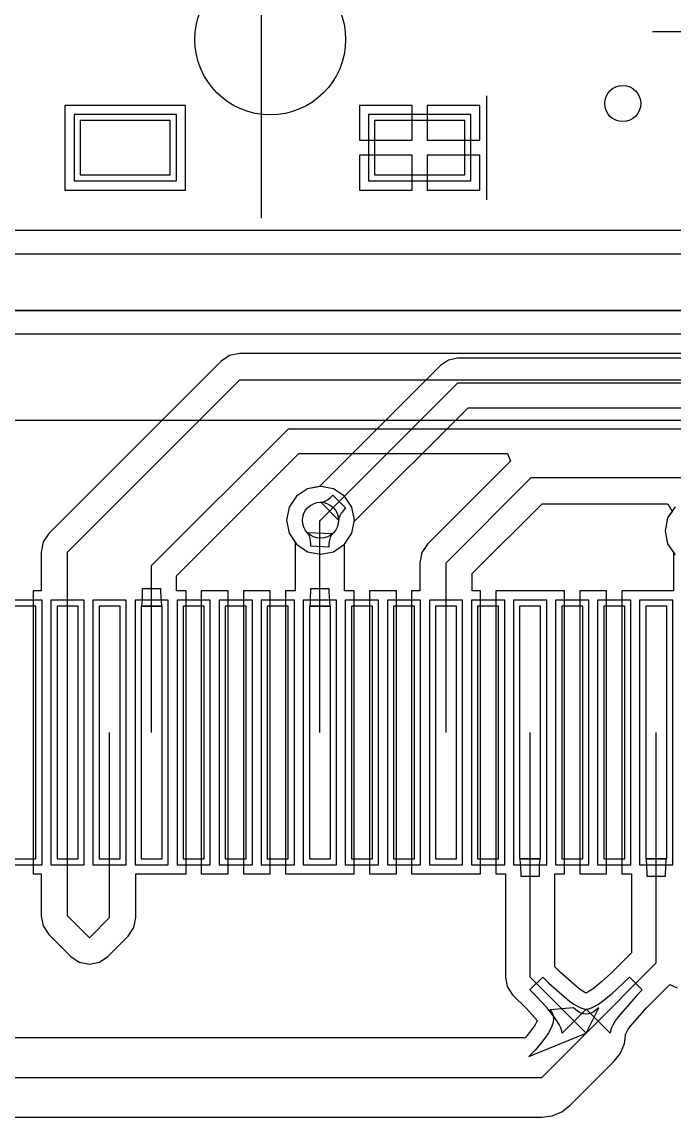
# Model space of a CAD drawing. Header units: millimetres. Extents: x 79 to 123, y 34 to 143.
# Drawn here: x 98.2 to 109.06, y 50.85 to 69.08 of the extents above; entities that cross this region are included whole.
import ezdxf

# ---------------------------------------------------------------- set-up
doc = ezdxf.new("R2010")
doc.units = ezdxf.units.MM
for name, color, linetype in [('BottomLayer', 5, 'Continuous'), ('BottomOverlay', 54, 'Continuous'), ('BottomPaste', 16, 'Continuous'), ('BottomSolder', 6, 'Continuous'), ('KeepOutLayer', 6, 'Continuous'), ('MultiLayer', 9, 'Continuous'), ('TopLayer', 1, 'Continuous'), ('TopOverlay', 2, 'Continuous'), ('TopPaste', 8, 'Continuous'), ('TopSolder', 216, 'Continuous')]:
    doc.layers.add(name, color=color, linetype=linetype)

# ---------------------------------------------------------------- blocks, each defined once
blk = doc.blocks.new('18650____________B_1')
at = {"layer": 'BottomOverlay'}
for p, q in [((16.054, 22), (76.531, 22)), ((19.16, 15.494), (19.16, 10.163))]:
    blk.add_line(p, q, dxfattribs=at)
blk = doc.blocks.new('SSH1106_55')
at = {"layer": 'BottomLayer'}
for p, q in [((13.251, 9.43), (13.251, 5.23)), ((13.601, 9.43), (13.251, 9.43)), ((13.601, 5.23), (13.601, 9.43)), ((13.951, 9.43), (13.951, 5.23)), ((14.301, 9.43), (13.951, 9.43)), ((14.301, 5.23), (14.301, 9.43)), ((14.651, 9.43), (14.651, 5.23)), ((15.001, 9.43), (14.651, 9.43)), ((15.001, 5.23), (15.001, 9.43)), ((15.351, 9.43), (15.351, 5.23)), ((15.701, 9.43), (15.351, 9.43)), ((15.701, 5.23), (15.701, 9.43)), ((16.051, 9.43), (16.051, 5.23)), ((16.401, 9.43), (16.051, 9.43)), ((16.401, 5.23), (16.401, 9.43)), ((16.751, 9.43), (16.751, 5.23)), ((17.101, 9.43), (16.751, 9.43)), ((17.101, 5.23), (17.101, 9.43)), ((17.451, 9.43), (17.451, 5.23)), ((17.801, 9.43), (17.451, 9.43)), ((17.801, 5.23), (17.801, 9.43)), ((18.151, 9.43), (18.151, 5.23)), ((18.501, 9.43), (18.151, 9.43)), ((18.501, 5.23), (18.501, 9.43)), ((18.851, 9.43), (18.851, 5.23)), ((19.201, 9.43), (18.851, 9.43)), ((19.201, 5.23), (19.201, 9.43)), ((19.551, 9.43), (19.551, 5.23)), ((19.901, 9.43), (19.551, 9.43)), ((19.901, 5.23), (19.901, 9.43)), ((20.251, 9.43), (20.251, 5.23)), ((20.601, 9.43), (20.251, 9.43)), ((20.601, 5.23), (20.601, 9.43)), ((20.951, 9.43), (20.951, 5.23)), ((21.301, 9.43), (20.951, 9.43)), ((21.301, 5.23), (21.301, 9.43)), ((21.651, 9.43), (21.651, 5.23)), ((22.001, 9.43), (21.651, 9.43)), ((22.001, 5.23), (22.001, 9.43)), ((22.351, 9.43), (22.351, 5.23)), ((22.701, 9.43), (22.351, 9.43)), ((22.701, 5.23), (22.701, 9.43)), ((23.051, 9.43), (23.051, 5.23)), ((23.401, 9.43), (23.051, 9.43)), ((23.401, 5.23), (23.401, 9.43)), ((23.751, 9.43), (23.751, 5.23)), ((24.101, 9.43), (23.751, 9.43)), ((13.251, 5.23), (13.601, 5.23)), ((13.951, 5.23), (14.301, 5.23)), ((14.651, 5.23), (15.001, 5.23)), ((15.351, 5.23), (15.701, 5.23)), ((16.051, 5.23), (16.401, 5.23)), ((16.751, 5.23), (17.101, 5.23)), ((17.451, 5.23), (17.801, 5.23)), ((18.151, 5.23), (18.501, 5.23)), ((18.851, 5.23), (19.201, 5.23)), ((19.551, 5.23), (19.901, 5.23)), ((20.251, 5.23), (20.601, 5.23)), ((20.951, 5.23), (21.301, 5.23)), ((21.651, 5.23), (22.001, 5.23)), ((22.351, 5.23), (22.701, 5.23)), ((23.051, 5.23), (23.401, 5.23)), ((23.751, 5.23), (24.101, 5.23))]:
    blk.add_line(p, q, dxfattribs=at)
at = {"layer": 'BottomPaste'}
for p, q in [((13.251, 9.43), (13.251, 5.23)), ((13.601, 9.43), (13.251, 9.43)), ((13.601, 5.23), (13.601, 9.43)), ((13.951, 9.43), (13.951, 5.23)), ((14.301, 9.43), (13.951, 9.43)), ((14.301, 5.23), (14.301, 9.43)), ((14.651, 9.43), (14.651, 5.23)), ((15.001, 9.43), (14.651, 9.43)), ((15.001, 5.23), (15.001, 9.43)), ((15.351, 9.43), (15.351, 5.23)), ((15.701, 9.43), (15.351, 9.43)), ((15.701, 5.23), (15.701, 9.43)), ((16.051, 9.43), (16.051, 5.23)), ((16.401, 9.43), (16.051, 9.43)), ((16.401, 5.23), (16.401, 9.43)), ((16.751, 9.43), (16.751, 5.23)), ((17.101, 9.43), (16.751, 9.43)), ((17.101, 5.23), (17.101, 9.43)), ((17.451, 9.43), (17.451, 5.23)), ((17.801, 9.43), (17.451, 9.43)), ((17.801, 5.23), (17.801, 9.43)), ((18.151, 9.43), (18.151, 5.23)), ((18.501, 9.43), (18.151, 9.43)), ((18.501, 5.23), (18.501, 9.43)), ((18.851, 9.43), (18.851, 5.23)), ((19.201, 9.43), (18.851, 9.43)), ((19.201, 5.23), (19.201, 9.43)), ((19.551, 9.43), (19.551, 5.23)), ((19.901, 9.43), (19.551, 9.43)), ((19.901, 5.23), (19.901, 9.43)), ((20.251, 9.43), (20.251, 5.23)), ((20.601, 9.43), (20.251, 9.43)), ((20.601, 5.23), (20.601, 9.43)), ((20.951, 9.43), (20.951, 5.23)), ((21.301, 9.43), (20.951, 9.43)), ((21.301, 5.23), (21.301, 9.43)), ((21.651, 9.43), (21.651, 5.23)), ((22.001, 9.43), (21.651, 9.43)), ((22.001, 5.23), (22.001, 9.43)), ((22.351, 9.43), (22.351, 5.23)), ((22.701, 9.43), (22.351, 9.43)), ((22.701, 5.23), (22.701, 9.43)), ((23.051, 9.43), (23.051, 5.23)), ((23.401, 9.43), (23.051, 9.43)), ((23.401, 5.23), (23.401, 9.43)), ((23.751, 9.43), (23.751, 5.23)), ((24.101, 9.43), (23.751, 9.43)), ((13.251, 5.23), (13.601, 5.23)), ((13.951, 5.23), (14.301, 5.23)), ((14.651, 5.23), (15.001, 5.23)), ((15.351, 5.23), (15.701, 5.23)), ((16.051, 5.23), (16.401, 5.23)), ((16.751, 5.23), (17.101, 5.23)), ((17.451, 5.23), (17.801, 5.23)), ((18.151, 5.23), (18.501, 5.23)), ((18.851, 5.23), (19.201, 5.23)), ((19.551, 5.23), (19.901, 5.23)), ((20.251, 5.23), (20.601, 5.23)), ((20.951, 5.23), (21.301, 5.23)), ((21.651, 5.23), (22.001, 5.23)), ((22.351, 5.23), (22.701, 5.23)), ((23.051, 5.23), (23.401, 5.23)), ((23.751, 5.23), (24.101, 5.23))]:
    blk.add_line(p, q, dxfattribs=at)
at = {"layer": 'BottomSolder'}
for p, q in [((13.15, 9.531), (13.15, 5.128)), ((13.703, 9.531), (13.15, 9.531)), ((13.703, 5.128), (13.703, 9.531)), ((13.85, 9.531), (13.85, 5.128)), ((14.403, 9.531), (13.85, 9.531)), ((14.403, 5.128), (14.403, 9.531)), ((14.55, 9.531), (14.55, 5.128)), ((15.103, 9.531), (14.55, 9.531)), ((15.103, 5.128), (15.103, 9.531)), ((15.25, 9.531), (15.25, 5.128)), ((15.803, 9.531), (15.25, 9.531)), ((15.803, 5.128), (15.803, 9.531)), ((15.95, 9.531), (15.95, 5.128)), ((16.503, 9.531), (15.95, 9.531)), ((16.503, 5.128), (16.503, 9.531)), ((16.65, 9.531), (16.65, 5.128)), ((17.203, 9.531), (16.65, 9.531)), ((17.203, 5.128), (17.203, 9.531)), ((17.35, 9.531), (17.35, 5.128)), ((17.903, 9.531), (17.35, 9.531)), ((17.903, 5.128), (17.903, 9.531)), ((18.05, 9.531), (18.05, 5.128)), ((18.603, 9.531), (18.05, 9.531)), ((18.603, 5.128), (18.603, 9.531)), ((18.75, 9.531), (18.75, 5.128)), ((19.303, 9.531), (18.75, 9.531)), ((19.303, 5.128), (19.303, 9.531)), ((19.45, 9.531), (19.45, 5.128)), ((20.003, 9.531), (19.45, 9.531)), ((20.003, 5.128), (20.003, 9.531)), ((20.15, 9.531), (20.15, 5.128)), ((20.703, 9.531), (20.15, 9.531)), ((20.703, 5.128), (20.703, 9.531)), ((20.85, 9.531), (20.85, 5.128)), ((21.403, 9.531), (20.85, 9.531)), ((21.403, 5.128), (21.403, 9.531)), ((21.55, 9.531), (21.55, 5.128)), ((22.103, 9.531), (21.55, 9.531)), ((22.103, 5.128), (22.103, 9.531)), ((22.25, 9.531), (22.25, 5.128)), ((22.803, 9.531), (22.25, 9.531)), ((22.803, 5.128), (22.803, 9.531)), ((22.95, 9.531), (22.95, 5.128)), ((23.503, 9.531), (22.95, 9.531)), ((23.503, 5.128), (23.503, 9.531)), ((23.65, 9.531), (23.65, 5.128)), ((24.203, 9.531), (23.65, 9.531)), ((13.15, 5.128), (13.703, 5.128)), ((13.85, 5.128), (14.403, 5.128)), ((14.55, 5.128), (15.103, 5.128)), ((15.25, 5.128), (15.803, 5.128)), ((15.95, 5.128), (16.503, 5.128)), ((16.65, 5.128), (17.203, 5.128)), ((17.35, 5.128), (17.903, 5.128)), ((18.05, 5.128), (18.603, 5.128)), ((18.75, 5.128), (19.303, 5.128)), ((19.45, 5.128), (20.003, 5.128)), ((20.15, 5.128), (20.703, 5.128)), ((20.85, 5.128), (21.403, 5.128)), ((21.55, 5.128), (22.103, 5.128)), ((22.25, 5.128), (22.803, 5.128)), ((22.95, 5.128), (23.503, 5.128)), ((23.65, 5.128), (24.203, 5.128))]:
    blk.add_line(p, q, dxfattribs=at)
at = {"layer": 'TopOverlay'}
blk.add_line((37.362, 2.134), (2.762, 2.134), dxfattribs=at)
blk = doc.blocks.new('__2812__65')
at = {"layer": 'TopLayer'}
for p, q in [((-0.75, 0.45), (-0.75, -0.45)), ((0.75, 0.45), (-0.75, 0.45)), ((0.75, -0.45), (0.75, 0.45)), ((4.15, 0.45), (4.15, -0.45)), ((5.65, 0.45), (4.15, 0.45)), ((5.65, -0.45), (5.65, 0.45)), ((-0.75, -0.45), (0.75, -0.45)), ((4.15, -0.45), (5.65, -0.45)), ((-0.75, -2.85), (-0.75, -3.75)), ((0.75, -2.85), (-0.75, -2.85)), ((0.75, -3.75), (0.75, -2.85)), ((4.15, -2.85), (4.15, -3.75)), ((5.65, -2.85), (4.15, -2.85)), ((5.65, -3.75), (5.65, -2.85)), ((-0.75, -3.75), (0.75, -3.75)), ((4.15, -3.75), (5.65, -3.75))]:
    blk.add_line(p, q, dxfattribs=at)
at = {"layer": 'TopOverlay'}
blk.add_line((6.02, -4.166), (6.02, -2.438), dxfattribs=at)
blk.add_circle((2.413, -1.499), 1.255, dxfattribs=at)
at = {"layer": 'TopPaste'}
for p, q in [((-0.75, 0.45), (-0.75, -0.45)), ((0.75, 0.45), (-0.75, 0.45)), ((0.75, -0.45), (0.75, 0.45)), ((4.15, 0.45), (4.15, -0.45)), ((5.65, 0.45), (4.15, 0.45)), ((5.65, -0.45), (5.65, 0.45)), ((-0.75, -0.45), (0.75, -0.45)), ((4.15, -0.45), (5.65, -0.45)), ((-0.75, -2.85), (-0.75, -3.75)), ((0.75, -2.85), (-0.75, -2.85)), ((0.75, -3.75), (0.75, -2.85)), ((4.15, -2.85), (4.15, -3.75)), ((5.65, -2.85), (4.15, -2.85)), ((5.65, -3.75), (5.65, -2.85)), ((-0.75, -3.75), (0.75, -3.75)), ((4.15, -3.75), (5.65, -3.75))]:
    blk.add_line(p, q, dxfattribs=at)
at = {"layer": 'TopSolder'}
for p, q in [((-0.852, 0.552), (-0.852, -0.552)), ((0.852, 0.552), (-0.852, 0.552)), ((0.852, -0.552), (0.852, 0.552)), ((4.048, 0.552), (4.048, -0.552)), ((5.752, 0.552), (4.048, 0.552)), ((5.752, -0.552), (5.752, 0.552)), ((-0.852, -0.552), (0.852, -0.552)), ((4.048, -0.552), (5.752, -0.552)), ((-0.852, -2.748), (-0.852, -3.852)), ((0.852, -2.748), (-0.852, -2.748)), ((0.852, -3.852), (0.852, -2.748)), ((4.048, -2.748), (4.048, -3.852)), ((5.752, -2.748), (4.048, -2.748)), ((5.752, -3.852), (5.752, -2.748)), ((-0.852, -3.852), (0.852, -3.852)), ((4.048, -3.852), (5.752, -3.852))]:
    blk.add_line(p, q, dxfattribs=at)

msp = doc.modelspace()

# ---------------------------------------------------------------- linework, layer by layer
at = {"layer": 'BottomLayer'}
for p, q in [((113.611, 65.604), (90.593, 65.604)), ((90.57, 63.887), (113.611, 63.887)), ((101.519, 63.428), (98.654, 60.562)), ((101.661, 63.523), (101.519, 63.428)), ((101.829, 63.556), (101.661, 63.523)), ((113.662, 63.556), (101.829, 63.556)), ((98.963, 60.253), (101.829, 63.119)), ((101.829, 63.119), (113.843, 63.119)), ((100.363, 60.028), (102.641, 62.306)), ((102.641, 62.306), (114.198, 62.306)), ((100.775, 59.857), (102.812, 61.894)), ((102.812, 61.894), (106.285, 61.894)), ((106.285, 61.894), (106.335, 61.767)), ((106.335, 61.767), (104.954, 60.385)), ((105.263, 60.076), (106.68, 61.493)), ((106.68, 61.493), (115.418, 61.493)), ((102.959, 61.304), (102.775, 61.182)), ((103.175, 61.347), (102.959, 61.304)), ((103.391, 61.304), (103.175, 61.347)), ((103.574, 61.182), (103.391, 61.304)), ((102.775, 61.182), (102.653, 60.998)), ((103.697, 60.998), (103.574, 61.182)), ((105.7, 59.895), (106.861, 61.056)), ((106.861, 61.056), (108.957, 61.056)), ((108.957, 61.056), (109.025, 60.929)), ((102.653, 60.998), (102.61, 60.782)), ((103.74, 60.782), (103.697, 60.998)), ((109.025, 60.929), (108.952, 60.821)), ((102.61, 60.782), (102.653, 60.566)), ((103.163, 60.77), (103.175, 60.782)), ((103.163, 57.252), (103.163, 60.77)), ((103.697, 60.566), (103.74, 60.782)), ((108.952, 60.821), (108.909, 60.604)), ((98.654, 60.562), (98.559, 60.421)), ((102.653, 60.566), (102.748, 60.424)), ((102.967, 60.563), (102.956, 60.577)), ((102.956, 60.577), (103.376, 60.56)), ((102.977, 60.548), (102.967, 60.563)), ((102.985, 60.531), (102.977, 60.548)), ((102.993, 60.511), (102.985, 60.531)), ((102.999, 60.49), (102.993, 60.511)), ((103.344, 60.516), (103.336, 60.496)), ((103.353, 60.532), (103.344, 60.516)), ((103.364, 60.547), (103.353, 60.532)), ((103.376, 60.56), (103.364, 60.547)), ((103.575, 60.384), (103.697, 60.566)), ((108.909, 60.604), (108.952, 60.388)), ((98.559, 60.421), (98.525, 60.253)), ((102.748, 60.424), (102.749, 60.42)), ((102.749, 60.42), (102.75, 60.411)), ((102.75, 60.411), (102.751, 60.403)), ((102.751, 60.403), (102.751, 59.606)), ((103.004, 60.466), (102.999, 60.49)), ((103.008, 60.44), (103.004, 60.466)), ((103.012, 60.382), (103.008, 60.44)), ((103.013, 60.35), (103.012, 60.382)), ((103.313, 60.336), (103.013, 60.35)), ((103.315, 60.398), (103.313, 60.336)), ((103.319, 60.426), (103.315, 60.398)), ((103.323, 60.452), (103.319, 60.426)), ((103.329, 60.475), (103.323, 60.452)), ((103.336, 60.496), (103.329, 60.475)), ((103.575, 59.606), (103.575, 60.384)), ((104.954, 60.385), (104.859, 60.244)), ((108.952, 60.388), (109.048, 60.245)), ((98.525, 60.253), (98.525, 59.606)), ((98.963, 57.252), (98.963, 60.253)), ((104.859, 60.244), (104.825, 60.076)), ((109.048, 60.245), (109.049, 60.241)), ((109.049, 60.241), (109.05, 60.232)), ((109.05, 60.232), (109.051, 60.224)), ((109.051, 60.224), (109.051, 59.606)), ((100.363, 57.252), (100.363, 60.028)), ((104.825, 60.076), (104.825, 59.606)), ((105.263, 57.252), (105.263, 60.076)), ((100.775, 59.606), (100.775, 59.857)), ((105.7, 59.606), (105.7, 59.895)), ((98.525, 59.606), (98.39, 59.606)), ((98.39, 59.606), (98.39, 57.252)), ((100.209, 59.457), (100.213, 59.649)), ((100.213, 59.649), (100.513, 59.649)), ((100.513, 59.649), (100.513, 59.592)), ((100.513, 59.592), (100.527, 59.361)), ((100.792, 59.606), (100.775, 59.606)), ((100.936, 59.606), (100.792, 59.606)), ((100.792, 59.606), (100.792, 59.606)), ((100.936, 57.252), (100.936, 59.606)), ((101.636, 59.606), (101.19, 59.606)), ((101.19, 59.606), (101.19, 57.252)), ((101.636, 57.252), (101.636, 59.606)), ((102.034, 59.606), (101.89, 59.606)), ((101.89, 59.606), (101.89, 57.252)), ((102.336, 59.606), (102.034, 59.606)), ((102.034, 59.606), (102.034, 59.606)), ((102.336, 57.252), (102.336, 59.606)), ((102.751, 59.606), (102.59, 59.606)), ((102.59, 59.606), (102.59, 57.252)), ((103.009, 59.457), (103.013, 59.649)), ((103.013, 59.649), (103.313, 59.649)), ((103.313, 59.649), (103.313, 59.592)), ((103.313, 59.592), (103.327, 59.361)), ((103.736, 59.606), (103.575, 59.606)), ((103.736, 57.252), (103.736, 59.606)), ((104.436, 59.606), (103.99, 59.606)), ((103.99, 59.606), (103.99, 57.252)), ((104.436, 57.252), (104.436, 59.606)), ((104.825, 59.606), (104.69, 59.606)), ((104.69, 59.606), (104.69, 57.252)), ((105.836, 59.606), (105.7, 59.606)), ((105.836, 57.252), (105.836, 59.606)), ((107.236, 59.606), (106.09, 59.606)), ((106.09, 59.606), (106.09, 57.252)), ((107.236, 57.252), (107.236, 59.606)), ((107.634, 59.606), (107.49, 59.606)), ((107.49, 59.606), (107.49, 57.252)), ((107.936, 59.606), (107.634, 59.606)), ((107.634, 59.606), (107.634, 59.606)), ((107.936, 57.252), (107.936, 59.606)), ((109.051, 59.606), (108.19, 59.606)), ((108.19, 59.606), (108.19, 57.252)), ((100.205, 59.397), (100.209, 59.457)), ((103.005, 59.397), (103.009, 59.457)), ((100.191, 59.349), (100.195, 59.352)), ((100.535, 59.349), (100.191, 59.349)), ((100.195, 59.352), (100.199, 59.361)), ((100.199, 59.361), (100.202, 59.376)), ((100.202, 59.376), (100.205, 59.397)), ((100.527, 59.361), (100.531, 59.352)), ((100.531, 59.352), (100.535, 59.349)), ((102.991, 59.349), (102.995, 59.352)), ((103.335, 59.349), (102.991, 59.349)), ((102.995, 59.352), (102.999, 59.361)), ((102.999, 59.361), (103.002, 59.376)), ((103.002, 59.376), (103.005, 59.397)), ((103.327, 59.361), (103.331, 59.352)), ((103.331, 59.352), (103.335, 59.349)), ((98.39, 57.252), (98.39, 54.898)), ((98.963, 54.199), (98.963, 57.252)), ((99.663, 54.171), (99.663, 57.252)), ((100.936, 54.898), (100.936, 57.252)), ((101.19, 57.252), (101.19, 54.898)), ((101.636, 54.898), (101.636, 57.252)), ((101.89, 57.252), (101.89, 54.898)), ((102.336, 54.898), (102.336, 57.252)), ((102.59, 57.252), (102.59, 54.898)), ((103.736, 54.898), (103.736, 57.252)), ((103.99, 57.252), (103.99, 54.898)), ((104.436, 54.898), (104.436, 57.252)), ((104.69, 57.252), (104.69, 54.898)), ((105.836, 54.898), (105.836, 57.252)), ((106.09, 57.252), (106.09, 54.898)), ((106.663, 53.179), (106.663, 57.252)), ((107.236, 54.898), (107.236, 57.252)), ((107.49, 57.252), (107.49, 54.898)), ((107.936, 54.898), (107.936, 57.252)), ((108.19, 57.252), (108.19, 54.898)), ((108.763, 53.416), (108.763, 57.252)), ((106.495, 55.152), (106.491, 55.155)), ((106.491, 55.155), (106.835, 55.155)), ((106.499, 55.143), (106.495, 55.152)), ((106.513, 54.912), (106.499, 55.143)), ((106.816, 55.047), (106.813, 54.855)), ((106.821, 55.107), (106.816, 55.047)), ((106.824, 55.128), (106.821, 55.107)), ((106.827, 55.143), (106.824, 55.128)), ((106.831, 55.152), (106.827, 55.143)), ((106.835, 55.155), (106.831, 55.152)), ((108.595, 55.152), (108.591, 55.155)), ((108.591, 55.155), (108.935, 55.155)), ((108.599, 55.143), (108.595, 55.152)), ((108.613, 54.912), (108.599, 55.143)), ((108.916, 55.047), (108.913, 54.855)), ((108.921, 55.107), (108.916, 55.047)), ((108.924, 55.128), (108.921, 55.107)), ((108.927, 55.143), (108.924, 55.128)), ((108.931, 55.152), (108.927, 55.143)), ((108.935, 55.155), (108.931, 55.152)), ((98.39, 54.898), (98.525, 54.898)), ((98.525, 54.898), (98.525, 54.199)), ((100.1, 54.171), (100.1, 54.898)), ((100.1, 54.898), (100.634, 54.898)), ((100.634, 54.898), (100.634, 54.898)), ((100.634, 54.898), (100.936, 54.898)), ((101.19, 54.898), (101.636, 54.898)), ((101.89, 54.898), (102.192, 54.898)), ((102.192, 54.898), (102.192, 54.898)), ((102.192, 54.898), (102.336, 54.898)), ((102.59, 54.898), (102.734, 54.898)), ((102.734, 54.898), (102.734, 54.898)), ((102.734, 54.898), (103.736, 54.898)), ((103.99, 54.898), (104.436, 54.898)), ((104.69, 54.898), (105.836, 54.898)), ((106.09, 54.898), (106.251, 54.898)), ((106.251, 54.898), (106.251, 53.179)), ((106.513, 54.855), (106.513, 54.912)), ((106.813, 54.855), (106.513, 54.855)), ((107.075, 53.35), (107.075, 54.898)), ((107.075, 54.898), (107.236, 54.898)), ((107.49, 54.898), (107.792, 54.898)), ((107.792, 54.898), (107.792, 54.898)), ((107.792, 54.898), (107.936, 54.898)), ((108.19, 54.898), (108.351, 54.898)), ((108.351, 54.898), (108.351, 53.587)), ((108.613, 54.855), (108.613, 54.912)), ((108.913, 54.855), (108.613, 54.855)), ((98.525, 54.199), (98.559, 54.032)), ((98.963, 54.199), (99.327, 53.835)), ((99.327, 53.835), (99.663, 54.171)), ((100.067, 54.004), (100.1, 54.171)), ((98.559, 54.032), (98.654, 53.89)), ((99.972, 53.862), (100.067, 54.004)), ((98.654, 53.89), (99.017, 53.526)), ((99.636, 53.526), (99.972, 53.862)), ((108.351, 53.587), (108.006, 53.242)), ((99.017, 53.526), (99.159, 53.431)), ((99.159, 53.431), (99.327, 53.398)), ((99.327, 53.398), (99.494, 53.431)), ((99.494, 53.431), (99.636, 53.526)), ((107.594, 52.248), (108.763, 53.416)), ((107.17, 53.255), (107.075, 53.35)), ((107.48, 52.986), (107.17, 53.255)), ((108.006, 53.242), (107.858, 53.106)), ((106.251, 53.179), (106.282, 53.022)), ((106.66, 52.97), (106.873, 53.182)), ((106.663, 53.179), (107.594, 52.248)), ((106.873, 53.182), (106.976, 53.08)), ((106.976, 53.08), (107.32, 52.781)), ((107.858, 53.106), (107.713, 52.988)), ((108.027, 52.909), (108.213, 53.08)), ((108.213, 53.08), (108.316, 53.182)), ((108.316, 53.182), (108.528, 52.97)), ((108.601, 52.672), (108.986, 53.057)), ((108.986, 53.057), (109.113, 53.004)), ((106.282, 53.022), (106.372, 52.888)), ((106.372, 52.888), (106.601, 52.659)), ((106.762, 52.866), (106.66, 52.97)), ((106.933, 52.68), (106.762, 52.866)), ((107.53, 52.95), (107.48, 52.986)), ((107.574, 52.924), (107.53, 52.95)), ((107.594, 52.914), (107.574, 52.924)), ((107.614, 52.924), (107.594, 52.914)), ((107.659, 52.95), (107.614, 52.924)), ((107.713, 52.988), (107.659, 52.95)), ((107.869, 52.781), (108.027, 52.909)), ((108.427, 52.866), (108.128, 52.522)), ((108.528, 52.97), (108.427, 52.866)), ((107.061, 52.522), (106.933, 52.68)), ((107.382, 52.672), (106.993, 52.637)), ((107.32, 52.781), (107.389, 52.733)), ((107.425, 52.634), (107.382, 52.672)), ((107.389, 52.733), (107.451, 52.696)), ((107.451, 52.696), (107.506, 52.669)), ((107.506, 52.669), (107.554, 52.653)), ((107.594, 52.248), (107.807, 52.672)), ((107.635, 52.653), (107.683, 52.669)), ((107.683, 52.669), (107.738, 52.696)), ((107.738, 52.696), (107.8, 52.733)), ((107.807, 52.672), (107.764, 52.634)), ((107.8, 52.733), (107.869, 52.781)), ((108.332, 52.363), (108.601, 52.672)), ((106.601, 52.659), (106.737, 52.511)), ((106.737, 52.511), (106.78, 52.458)), ((106.993, 52.637), (107.028, 52.591)), ((107.028, 52.591), (107.047, 52.538)), ((107.047, 52.538), (107.051, 52.478)), ((107.109, 52.453), (107.061, 52.522)), ((107.595, 52.648), (107.194, 52.248)), ((107.467, 52.604), (107.425, 52.634)), ((107.51, 52.583), (107.467, 52.604)), ((107.552, 52.57), (107.51, 52.583)), ((107.594, 52.566), (107.552, 52.57)), ((107.554, 52.653), (107.595, 52.648)), ((107.594, 52.648), (107.635, 52.653)), ((107.994, 52.248), (107.594, 52.648)), ((107.637, 52.57), (107.594, 52.566)), ((107.679, 52.583), (107.637, 52.57)), ((107.722, 52.604), (107.679, 52.583)), ((107.764, 52.634), (107.722, 52.604)), ((108.128, 52.522), (108.08, 52.453)), ((106.699, 52.318), (106.635, 52.236)), ((106.745, 52.388), (106.699, 52.318)), ((106.774, 52.442), (106.745, 52.388)), ((106.78, 52.458), (106.774, 52.442)), ((107.011, 52.336), (106.968, 52.255)), ((107.039, 52.41), (107.011, 52.336)), ((107.051, 52.478), (107.039, 52.41)), ((107.146, 52.392), (107.109, 52.453)), ((107.173, 52.337), (107.146, 52.392)), ((107.189, 52.289), (107.173, 52.337)), ((108.016, 52.337), (108, 52.289)), ((108.043, 52.392), (108.016, 52.337)), ((108.08, 52.453), (108.043, 52.392)), ((108.27, 52.268), (108.297, 52.312)), ((108.297, 52.312), (108.332, 52.363)), ((106.578, 52.171), (90.697, 52.171)), ((106.635, 52.236), (106.578, 52.171)), ((106.64, 51.859), (107.594, 52.248)), ((106.909, 52.166), (106.835, 52.071)), ((106.858, 51.511), (107.594, 52.248)), ((106.968, 52.255), (106.909, 52.166)), ((107.194, 52.248), (107.189, 52.289)), ((108, 52.289), (107.994, 52.248)), ((108.232, 52.077), (108.249, 52.206)), ((108.249, 52.206), (108.251, 52.214)), ((108.251, 52.214), (108.253, 52.23)), ((108.253, 52.23), (108.256, 52.239)), ((108.256, 52.239), (108.27, 52.268)), ((106.745, 51.968), (106.64, 51.859)), ((106.835, 52.071), (106.745, 51.968)), ((108.166, 51.918), (108.232, 52.077)), ((107.324, 51.045), (108.061, 51.781)), ((108.061, 51.781), (108.166, 51.918)), ((90.424, 51.511), (106.858, 51.511)), ((107.188, 50.94), (107.324, 51.045)), ((90.424, 50.852), (106.858, 50.852)), ((106.858, 50.852), (107.029, 50.874)), ((107.029, 50.874), (107.188, 50.94))]:
    msp.add_line(p, q, dxfattribs=at)
for centre in [(108.204, 67.716), (103.175, 60.782)]:
    msp.add_circle(centre, 0.3, dxfattribs=at)
at = {"layer": 'KeepOutLayer'}
for p, q in [((90.593, 65.215), (98.777, 65.215)), ((98.777, 65.215), (113.611, 65.215)), ((90.57, 64.275), (98.777, 64.275)), ((98.777, 64.275), (113.611, 64.275))]:
    msp.add_line(p, q, dxfattribs=at)
at = {"layer": 'MultiLayer'}
for p, q in [((90.593, 65.215), (113.611, 65.215)), ((113.611, 64.275), (90.57, 64.275))]:
    msp.add_line(p, q, dxfattribs=at)
for centre in [(108.204, 67.716), (103.175, 60.782)]:
    msp.add_circle(centre, 0.3, dxfattribs=at)
at = {"layer": 'TopLayer'}
for p, q in [((100.928, 67.686), (98.92, 67.686)), ((98.92, 67.686), (98.92, 66.278)), ((100.928, 66.278), (100.928, 67.686)), ((104.697, 67.686), (103.82, 67.686)), ((103.82, 67.686), (103.82, 67.109)), ((104.697, 67.109), (104.697, 67.686)), ((105.828, 67.686), (104.951, 67.686)), ((104.951, 67.686), (104.951, 67.109)), ((105.828, 67.109), (105.828, 67.686)), ((103.82, 67.109), (104.697, 67.109)), ((104.951, 67.109), (105.828, 67.109)), ((104.697, 66.855), (103.82, 66.855)), ((103.82, 66.855), (103.82, 66.278)), ((104.697, 66.278), (104.697, 66.855)), ((105.828, 66.855), (104.951, 66.855)), ((104.951, 66.855), (104.951, 66.278)), ((105.828, 66.278), (105.828, 66.855)), ((98.92, 66.278), (100.928, 66.278)), ((103.82, 66.278), (104.697, 66.278)), ((104.951, 66.278), (105.828, 66.278)), ((113.611, 65.604), (90.593, 65.604)), ((90.621, 63.887), (113.611, 63.887)), ((105.303, 63.449), (105.17, 63.359)), ((105.461, 63.48), (105.303, 63.449)), ((113.698, 63.48), (105.461, 63.48)), ((105.17, 63.359), (103.157, 61.347)), ((103.175, 60.782), (105.461, 63.068)), ((105.461, 63.068), (113.868, 63.068)), ((103.742, 60.767), (105.631, 62.656)), ((105.631, 62.656), (113.868, 62.656)), ((102.959, 61.304), (102.775, 61.182)), ((103.151, 61.342), (102.959, 61.304)), ((103.155, 61.345), (103.151, 61.342)), ((103.157, 61.347), (103.155, 61.345)), ((102.775, 61.182), (102.653, 60.998)), ((103.178, 61.082), (103.195, 61.083)), ((103.475, 60.785), (103.178, 61.082)), ((103.195, 61.083), (103.213, 61.087)), ((103.213, 61.087), (103.231, 61.092)), ((103.231, 61.092), (103.25, 61.101)), ((103.25, 61.101), (103.27, 61.111)), ((103.27, 61.111), (103.291, 61.124)), ((103.291, 61.124), (103.312, 61.139)), ((103.312, 61.139), (103.334, 61.157)), ((103.334, 61.157), (103.38, 61.199)), ((103.38, 61.199), (103.592, 60.987)), ((102.653, 60.998), (102.61, 60.782)), ((103.504, 60.878), (103.493, 60.858)), ((103.517, 60.898), (103.504, 60.878)), ((103.532, 60.919), (103.517, 60.898)), ((103.569, 60.964), (103.532, 60.919)), ((103.592, 60.987), (103.569, 60.964)), ((109.075, 61.004), (108.952, 60.821)), ((102.61, 60.782), (102.653, 60.566)), ((103.476, 60.802), (103.475, 60.785)), ((103.479, 60.82), (103.476, 60.802)), ((103.485, 60.839), (103.479, 60.82)), ((103.493, 60.858), (103.485, 60.839)), ((103.697, 60.566), (103.735, 60.758)), ((103.735, 60.758), (103.736, 60.76)), ((103.736, 60.76), (103.742, 60.767)), ((108.952, 60.821), (108.909, 60.604)), ((102.653, 60.566), (102.775, 60.383)), ((103.574, 60.383), (103.697, 60.566)), ((108.909, 60.604), (108.952, 60.388)), ((102.775, 60.383), (102.959, 60.26)), ((103.391, 60.26), (103.574, 60.383)), ((108.952, 60.388), (109.075, 60.205)), ((102.959, 60.26), (103.175, 60.217)), ((103.175, 60.217), (103.391, 60.26))]:
    msp.add_line(p, q, dxfattribs=at)
for centre in [(108.204, 67.716), (103.175, 60.782)]:
    msp.add_circle(centre, 0.3, dxfattribs=at)

# ---------------------------------------------------------------- block references
for name, p, rotation in [('18650____________B_1', (124.194, 49.757), 90), ('__2812__65', (99.924, 70.282), 360), ('SSH1106_55', (122.189, 64.581), 180)]:
    msp.add_blockref(name, p, dxfattribs=dict(rotation=rotation))

doc.saveas('drawing.dxf')
